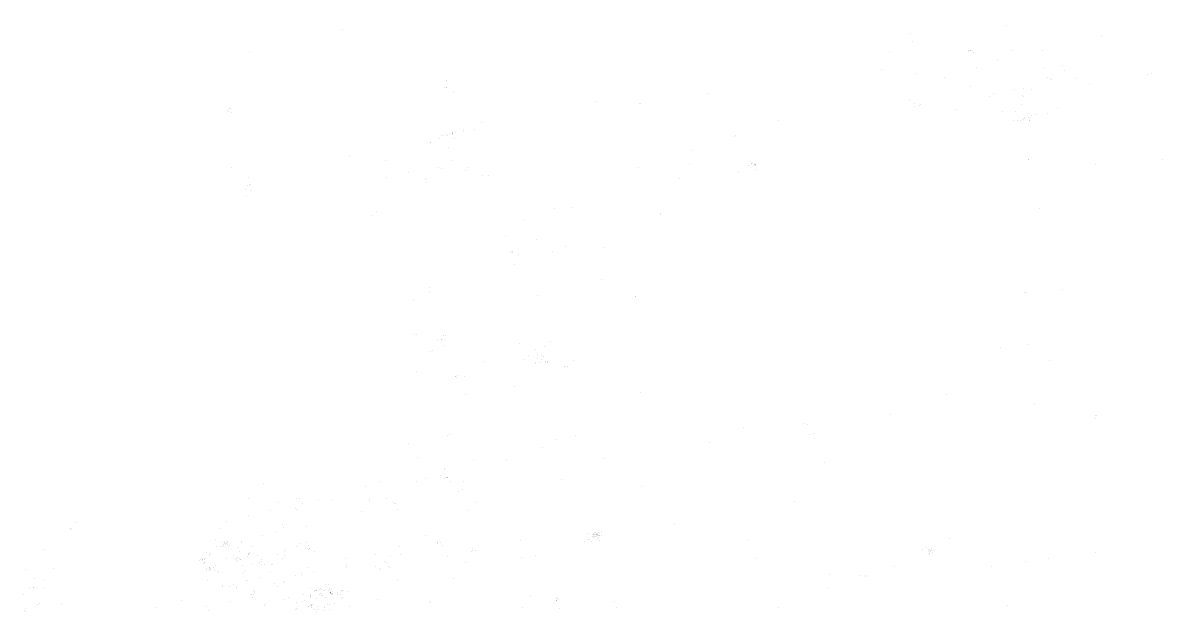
# Model space of a CAD drawing. Header units: millimetres. Extents: x -17065105 to 17100207, y -8720517 to 8710765.
# Drawn here: x 17219 to 2127299, y 5443356 to 6532912 of the extents above; entities that cross this region are included whole.
import ezdxf

# ---------------------------------------------------------------- set-up
doc = ezdxf.new("R2010")
doc.units = ezdxf.units.MM
doc.header["$PDMODE"] = 33
doc.header["$PDSIZE"] = -1
doc.layers.add('2020', color=6, linetype='Continuous')
doc.layers.add('ImageBW', color=255, linetype='Continuous')
picture_1 = doc.add_image_def('image1.jpg', size_in_pixel=(2058, 1050))

msp = doc.modelspace()

# ---------------------------------------------------------------- linework, layer by layer
at = {"layer": '2020'}
for p in [(607585, 6520759), (1835044, 6528033), (1658909, 6512417), (2011315, 6507967), (1620199, 6479637), (1662714, 6498412), (1765821, 6480045), (1766251, 6482167), (1767104, 6481949), (1768709, 6481606), (1768889, 6481355), (1772947, 6481797), (1846702, 6482652), (1902333, 6481528), (435794, 6477536), (1774451, 6477408), (1819564, 6465318), (1605582, 6446000), (1605582, 6446000), (1605582, 6446000), (1668262, 6438918), (1780726, 6450126), (1905655, 6450381), (1938739, 6454471), (1942277, 6444830), (2097243, 6438073), (2104305, 6439910), (800137, 6427152), (1720797, 6431208), (1769270, 6415800), (1910752, 6431984), (1917998, 6430882), (1917998, 6430882), (1917998, 6430882), (1917998, 6430882), (1917998, 6430882), (1917998, 6430882), (1918215, 6428512), (1918215, 6428512), (1965245, 6430003), (1989931, 6418747), (1989931, 6418747), (796300, 6412551), (800563, 6413758), (801166, 6414177), (813645, 6405828), (813645, 6405828), (1285004, 6401987), (1804265, 6396040), (1811407, 6403037), (1850510, 6410307), (1864888, 6397933), (1867002, 6412229), (1867047, 6396919), (1881713, 6410127), (400210, 6374481), (400578, 6374286), (400578, 6374286), (1078454, 6387891), (1157844, 6383299), (1159130, 6383396), (1655679, 6388576), (1664920, 6383553), (1666159, 6378268), (1666159, 6378268), (1666159, 6378268), (1666159, 6378268), (1666159, 6378268), (1666159, 6378268), (1666159, 6378268), (1675774, 6379752), (1675774, 6379752), (1676915, 6381372), (1740602, 6373091), (1863477, 6381396), (1929187, 6375165), (394708, 6371231), (397653, 6369521), (402677, 6367173), (1413522, 6352726), (1829246, 6368669), (1847946, 6351464), (1852992, 6369031), (1855748, 6351996), (1861724, 6352104), (1865238, 6355174), (1867537, 6354542), (1868918, 6357069), (1868918, 6357069), (1869063, 6356913), (1877287, 6357849), (1877287, 6357849), (1877287, 6357849), (1877287, 6357849), (1877287, 6357849), (1877287, 6357849), (1877287, 6357849), (1877287, 6357849), (1877287, 6357849), (1877287, 6357849), (1878138, 6353229), (1878138, 6353229), (1878138, 6353229), (1878387, 6352192), (1878387, 6352192), (1878387, 6352192), (1878387, 6352192), (1878387, 6352192), (1878387, 6352192), (1878387, 6352192), (1878387, 6352192), (1878387, 6352192), (1878387, 6352192), (1878387, 6352192), (1878387, 6352192), (1878387, 6352192), (1878387, 6352192), (1878387, 6352192), (1878387, 6352192), (1878387, 6352192), (1878387, 6352192), (1878387, 6352192), (1878387, 6352192), (1878387, 6352192), (1878387, 6352192), (1878387, 6352192), (1878387, 6352192), (1878387, 6352192), (1878387, 6352192), (1878472, 6352759), (1878472, 6352759), (1878472, 6352759), (1878879, 6354766), (1878879, 6354766), (1879370, 6358753), (1882906, 6362070), (1891798, 6364262), (1891798, 6364262), (1891798, 6364262), (1910747, 6365771), (1910747, 6365771), (811463, 6331141), (811463, 6331141), (811463, 6331141), (811463, 6331141), (811463, 6331141), (811463, 6331141), (811463, 6331141), (811463, 6331141), (811463, 6331141), (811463, 6331141), (811463, 6331141), (811463, 6331141), (831091, 6331200), (832380, 6336489), (852699, 6336381), (864400, 6348023), (771613, 6311521), (771783, 6310930), (788424, 6319700), (791593, 6323936), (791593, 6323936), (791593, 6323936), (791593, 6323936), (794893, 6325427), (801230, 6325829), (801230, 6325829), (801230, 6325829), (801230, 6325829), (801230, 6325829), (801230, 6325829), (801230, 6325829), (801230, 6325829), (801230, 6325829), (801230, 6325829), (801230, 6325829), (801230, 6325829), (801230, 6325829), (801230, 6325829), (801472, 6324436), (806586, 6328236), (810686, 6327848), (810686, 6327848), (810686, 6327848), (810686, 6327848), (810686, 6327848), (810686, 6327848), (810686, 6327848), (810686, 6327848), (810686, 6327848), (810686, 6327848), (810686, 6327848), (810686, 6327848), (810686, 6327848), (810686, 6327848), (810686, 6327848), (810686, 6327848), (810686, 6327848), (810686, 6327848), (810686, 6327848), (810686, 6327848), (810686, 6327848), (810686, 6327848), (810686, 6327848), (810686, 6327848), (810686, 6327848), (810686, 6327848), (810686, 6327848), (810686, 6327848), (810686, 6327848), (810686, 6327848), (810686, 6327848), (810686, 6327848), (810686, 6327848), (810686, 6327848), (810686, 6327848), (810686, 6327848), (810686, 6327848), (810686, 6327848), (810686, 6327848), (810686, 6327848), (810686, 6327848), (810686, 6327848), (810686, 6327848), (810686, 6327848), (810686, 6327848), (810686, 6327848), (811454, 6327485), (811593, 6329475), (811593, 6329475), (811709, 6326730), (811709, 6326730), (811709, 6326730), (811709, 6326730), (811709, 6326730), (811709, 6326730), (811709, 6326730), (811709, 6326730), (811709, 6326730), (811709, 6326730), (811709, 6326730), (811709, 6326730), (811709, 6326730), (811709, 6326730), (811709, 6326730), (811709, 6326730), (811709, 6326730), (811709, 6326730), (811709, 6326730), (811709, 6326730), (811709, 6326730), (811709, 6326730), (811709, 6326730), (811709, 6326730), (811709, 6326730), (811709, 6326730), (811709, 6326730), (811709, 6326730), (811709, 6326730), (811905, 6327603), (814746, 6318295), (817089, 6330161), (817089, 6330161), (1332622, 6322177), (1332622, 6322177), (1332622, 6322177), (1332622, 6322177), (1332622, 6322177), (1332622, 6322177), (1334045, 6323918), (804551, 6303018), (1252887, 6297773), (621137, 6287170), (621137, 6287170), (687835, 6278783), (687835, 6278783), (811552, 6277819), (1250199, 6270577), (1358260, 6269807), (1361670, 6277379), (1361670, 6277379), (1361670, 6277379), (1361670, 6277379), (1361670, 6277379), (1361670, 6277379), (1363801, 6272230), (1365190, 6272364), (1366798, 6274078), (1370408, 6270577), (1370568, 6271982), (1370740, 6268788), (1370740, 6268788), (1370740, 6268788), (1370740, 6268788), (1370740, 6268788), (1370740, 6268788), (1370740, 6268788), (1370740, 6268788), (1370740, 6268788), (1370740, 6268788), (1370740, 6268788), (1370740, 6268788), (1370740, 6268788), (1370740, 6268788), (1370740, 6268788), (1370740, 6268788), (1370740, 6268788), (1370740, 6268788), (1370740, 6268788), (1370740, 6268788), (1370740, 6268788), (1370740, 6268788), (1370740, 6268788), (1370740, 6268788), (1370973, 6269730), (1370973, 6269730), (1370973, 6269730), (1370973, 6269730), (1371236, 6271504), (1371596, 6270147), (1372137, 6270394), (1875668, 6280474), (1876834, 6280563), (1876834, 6280563), (1876834, 6280563), (1876834, 6280563), (1876834, 6280563), (1876834, 6280563), (1876834, 6280563), (1876834, 6280563), (1876834, 6280563), (2000764, 6271866), (2123553, 6279963), (403087, 6265675), (433927, 6247598), (688780, 6247544), (730815, 6256285), (784899, 6265655), (791436, 6264383), (791436, 6264383), (835929, 6260732), (838894, 6264527), (838894, 6264527), (867878, 6249869), (867878, 6249869), (877965, 6251313), (1155670, 6264864), (1231848, 6245982), (1339911, 6256995), (1374001, 6262376), (1374001, 6262376), (429028, 6225599), (431868, 6232691), (431868, 6232691), (431868, 6232691), (431868, 6232691), (431868, 6232691), (431868, 6232691), (431868, 6232691), (431868, 6232691), (431868, 6232691), (431868, 6232691), (431868, 6232691), (431868, 6232691), (431868, 6232691), (431868, 6232691), (431868, 6232691), (435624, 6232321), (436757, 6234788), (438043, 6234452), (438043, 6234452), (761111, 6244315), (763517, 6242793), (764303, 6237569), (431351, 6211407), (438896, 6223766), (671409, 6184525), (1000701, 6188946), (1031948, 6191106), (1896864, 6189254), (664527, 6176277), (942854, 6167162), (942854, 6167162), (942854, 6167162), (1195722, 6180090), (1195722, 6180090), (1196287, 6178789), (909284, 6140503), (966816, 6131753), (1019982, 6119361), (918913, 6109610), (921011, 6107869), (922740, 6109846), (922740, 6109846), (922740, 6109846), (922740, 6109846), (922740, 6109846), (922740, 6109846), (922740, 6109846), (923145, 6107890), (933447, 6105488), (997012, 6111056), (1090143, 6117068), (926722, 6086819), (1087581, 6057479), (768936, 6043912), (768936, 6043912), (768936, 6043912), (768936, 6043912), (768936, 6043912), (769685, 6036529), (1872155, 6035218), (1872155, 6035218), (1872155, 6035218), (1872155, 6035218), (1872155, 6035218), (1872155, 6035218), (1872155, 6035218), (1872155, 6035218), (1872155, 6035218), (1872155, 6035218), (1938629, 6039196), (738738, 6019660), (969275, 6029479), (1149245, 6027384), (1149344, 6027107), (1149344, 6027107), (1149344, 6027107), (1869661, 6034202), (1869661, 6034202), (741812, 5955954), (745552, 5956079), (794086, 5954735), (797722, 5954919), (797722, 5954919), (784548, 5947780), (790952, 5948091), (792070, 5948081), (794124, 5936605), (935826, 5940371), (965409, 5929704), (980770, 5935209), (992599, 5943711), (1824931, 5932349), (1877339, 5939045), (1877339, 5939045), (1877339, 5939045), (1877339, 5939045), (1877339, 5939045), (1877339, 5939045), (771435, 5925052), (774313, 5927716), (945405, 5910132), (945405, 5910132), (945405, 5910132), (951896, 5918307), (968471, 5919815), (969311, 5912073), (975390, 5911279), (976509, 5918408), (979362, 5915281), (979362, 5915281), (979362, 5915281), (979362, 5915281), (979362, 5915281), (979362, 5915281), (979362, 5915281), (979362, 5915281), (979362, 5915281), (1034443, 5909364), (1916143, 5908895), (744166, 5887803), (869758, 5906833), (964375, 5904067), (964375, 5904067), (964733, 5903524), (964733, 5903524), (964733, 5903524), (972870, 5905797), (983179, 5906823), (984344, 5905353), (987105, 5905546), (987105, 5905546), (987105, 5905546), (987105, 5905546), (987344, 5906935), (987344, 5906935), (987344, 5906935), (987344, 5906935), (987344, 5906935), (987344, 5906935), (987344, 5906935), (987344, 5906935), (987344, 5906935), (987344, 5906935), (987344, 5906935), (987344, 5906935), (987344, 5906935), (987344, 5906935), (987344, 5906935), (987839, 5907225), (1019038, 5896839), (1019129, 5898318), (1019129, 5898318), (1019129, 5898318), (1019129, 5898318), (1019129, 5898318), (1024099, 5897131), (816972, 5878320), (816972, 5878320), (817845, 5879082), (818090, 5876589), (821189, 5881328), (834392, 5878779), (836318, 5845169), (925916, 5861023), (925916, 5861023), (1159330, 5848559), (1159330, 5848559), (1725192, 5845572), (1887310, 5828119), (1621886, 5809239), (1621886, 5809239), (1621886, 5809239), (1621886, 5809239), (1999471, 5806772), (1999471, 5806772), (1999471, 5806772), (1999471, 5806772), (1999471, 5806772), (1999471, 5806772), (1999471, 5806772), (1999471, 5806772), (1999471, 5806772), (1999471, 5806772), (1999471, 5806772), (1999471, 5806772), (2002462, 5806378), (2002462, 5806378), (1348948, 5784254), (1462463, 5791957), (1468470, 5789445), (1999424, 5802041), (803059, 5769956), (803059, 5769956), (805226, 5771040), (1002394, 5762726), (1038603, 5769116), (1471405, 5771732), (1479740, 5773753), (1480140, 5763667), (729336, 5754701), (978463, 5748112), (1287633, 5756501), (746175, 5729410), (850994, 5723585), (911684, 5726132), (1093255, 5727046), (1499011, 5720631), (796855, 5707744), (797320, 5709252), (461320, 5680991), (676923, 5684867), (744585, 5685184), (762489, 5689797), (788731, 5695479), (796883, 5689827), (797801, 5691607), (797801, 5691607), (797801, 5691607), (797801, 5691607), (797801, 5691607), (797801, 5691607), (797801, 5691607), (797801, 5691607), (797801, 5691607), (797801, 5691607), (797801, 5691607), (797801, 5691607), (797801, 5691607), (797801, 5691607), (797801, 5691607), (797801, 5691607), (797801, 5691607), (797801, 5691607), (797801, 5691607), (797801, 5691607), (797801, 5691607), (797801, 5691607), (797801, 5691607), (797801, 5691607), (798311, 5691495), (800929, 5691956), (801781, 5693256), (801781, 5693256), (801781, 5693256), (801781, 5693256), (802409, 5692603), (802850, 5691556), (808083, 5685187), (832378, 5685787), (832378, 5685787), (1012793, 5688109), (650318, 5675923), (822642, 5667140), (830121, 5669254), (1161725, 5675283), (1161725, 5675283), (1161725, 5675283), (434406, 5653360), (489960, 5646582), (522081, 5635776), (523570, 5653657), (529495, 5652966), (535045, 5644832), (563393, 5650138), (588863, 5652412), (657455, 5651161), (658089, 5647218), (688742, 5653739), (702895, 5645281), (702895, 5645281), (702895, 5645281), (702895, 5645281), (702895, 5645281), (702895, 5645281), (702895, 5645281), (703708, 5645057), (703708, 5645057), (703708, 5645057), (703708, 5645057), (705515, 5643688), (853413, 5645237), (1443412, 5648451), (434795, 5621928), (474671, 5632016), (522636, 5633616), (643040, 5630396), (709737, 5633761), (840736, 5630596), (104535, 5598064), (104535, 5598064), (104535, 5598064), (104535, 5598064), (105119, 5597431), (107708, 5596940), (114584, 5608504), (382877, 5597555), (393999, 5610410), (497572, 5604519), (499370, 5599540), (541132, 5602032), (1222833, 5608044), (373832, 5577679), (386642, 5572011), (390962, 5573408), (390962, 5573408), (390962, 5573408), (390962, 5573408), (390972, 5572175), (393375, 5572984), (394743, 5572410), (394743, 5572410), (394743, 5572410), (394743, 5572410), (394743, 5572410), (394743, 5572410), (394743, 5572410), (394743, 5572410), (394743, 5572410), (394743, 5572410), (394743, 5572410), (394743, 5572410), (394743, 5572410), (395863, 5573880), (420776, 5572723), (422283, 5573318), (422283, 5573318), (459571, 5585799), (486906, 5589990), (486906, 5589990), (541350, 5572690), (762021, 5584439), (782951, 5570803), (784128, 5571745), (784128, 5571745), (784128, 5571745), (784128, 5571745), (784128, 5571745), (784128, 5571745), (784128, 5571745), (784536, 5571653), (789296, 5571550), (936427, 5575110), (1055863, 5573604), (1060745, 5588938), (1063430, 5577280), (1064822, 5577996), (1068608, 5574314), (1070053, 5583007), (1070933, 5586791), (1070933, 5586791), (1070933, 5586791), (1070933, 5586791), (1070933, 5586791), (1071998, 5586320), (1071998, 5586320), (1072560, 5581882), (1072619, 5584132), (1072711, 5589429), (1072714, 5585339), (1073292, 5586740), (1073292, 5586740), (1073310, 5587506), (1073310, 5587506), (1073310, 5587506), (1073958, 5582803), (1074224, 5590308), (1075762, 5591381), (1076547, 5583345), (1077334, 5587506), (1077334, 5587506), (1077334, 5587506), (1077482, 5588743), (1077535, 5586024), (1077535, 5586024), (1078421, 5583662), (1078421, 5583662), (1078421, 5583662), (1078491, 5586147), (1078491, 5586147), (1078491, 5586147), (1078491, 5586147), (1078745, 5584715), (1078802, 5587558), (1078961, 5586402), (1078961, 5586402), (1078961, 5586402), (1078961, 5586402), (1078961, 5586402), (1078961, 5586402), (1078961, 5586402), (1078961, 5586402), (1078961, 5586402), (1078961, 5586402), (1078961, 5586402), (1078961, 5586402), (1078961, 5586402), (1078961, 5586402), (1078961, 5586402), (1078961, 5586402), (1078961, 5586402), (1078961, 5586402), (1078961, 5586402), (1078961, 5586402), (1078961, 5586402), (1078961, 5586402), (1078961, 5586402), (1078961, 5586402), (1078961, 5586402), (1078961, 5586402), (1078961, 5586402), (1078961, 5586402), (1078961, 5586402), (1078961, 5586402), (1078961, 5586402), (1078961, 5586402), (1078961, 5586402), (1078961, 5586402), (1078961, 5586402), (1078961, 5586402), (1078961, 5586402), (1078973, 5580246), (1078973, 5580246), (1078973, 5580246), (1078973, 5580246), (1078973, 5580246), (1078973, 5580246), (1078973, 5580246), (1078973, 5580246), (1078973, 5580246), (1078973, 5580246), (1078973, 5580246), (1078973, 5580246), (1078973, 5580246), (1078973, 5580246), (1080196, 5587936), (1080251, 5588447), (1081307, 5581054), (1081307, 5581054), (1081316, 5584480), (1081489, 5584531), (1081924, 5590021), (1082444, 5576503), (1083330, 5585053), (1083737, 5585973), (1083743, 5589326), (1087056, 5591595), (1087056, 5591595), (1087723, 5585461), (1356229, 5575602), (1356229, 5575602), (1730034, 5578917), (57352, 5558478), (356910, 5552878), (363826, 5551288), (374883, 5565288), (383177, 5564398), (383177, 5564398), (383379, 5564192), (385504, 5567355), (385504, 5567355), (387412, 5564811), (388103, 5568700), (390913, 5569937), (391817, 5568651), (391991, 5565133), (392171, 5570292), (393137, 5569670), (396228, 5569094), (396228, 5569094), (398247, 5564903), (398247, 5564903), (398247, 5564903), (398247, 5564903), (398247, 5564903), (398247, 5564903), (398247, 5564903), (398247, 5564903), (398247, 5564903), (398247, 5564903), (398247, 5564903), (398247, 5564903), (398247, 5564903), (398247, 5564903), (398247, 5564903), (398247, 5564903), (398247, 5564903), (398247, 5564903), (398247, 5564903), (398247, 5564903), (398247, 5564903), (398247, 5564903), (398247, 5564903), (398247, 5564903), (398247, 5564903), (398247, 5564903), (398247, 5564903), (398247, 5564903), (398247, 5564903), (398247, 5564903), (398247, 5564903), (398247, 5564903), (398247, 5564903), (398247, 5564903), (398247, 5564903), (398247, 5564903), (398247, 5564903), (398247, 5564903), (398247, 5564903), (398247, 5564903), (398247, 5564903), (398247, 5564903), (398247, 5564903), (398247, 5564903), (398247, 5564903), (398247, 5564903), (398247, 5564903), (398247, 5564903), (398247, 5564903), (398247, 5564903), (398247, 5564903), (398247, 5564903), (398247, 5564903), (398247, 5564903), (398247, 5564903), (398247, 5564903), (398247, 5564903), (398247, 5564903), (398247, 5564903), (398247, 5564903), (398247, 5564903), (398247, 5564903), (398247, 5564903), (398247, 5564903), (398247, 5564903), (398247, 5564903), (398247, 5564903), (398247, 5564903), (398247, 5564903), (398247, 5564903), (398247, 5564903), (399487, 5567418), (399487, 5567418), (399487, 5567418), (399487, 5567418), (399487, 5567418), (399487, 5567418), (415885, 5563629), (417476, 5556148), (433715, 5552343), (434762, 5550663), (437159, 5551205), (437200, 5553327), (439375, 5563977), (439375, 5563977), (487488, 5550550), (500548, 5556213), (503254, 5558706), (503254, 5558706), (523784, 5565016), (523784, 5565016), (531480, 5570490), (545389, 5565793), (546040, 5560096), (547563, 5561429), (547809, 5560422), (547809, 5560422), (556643, 5555817), (556643, 5555817), (556643, 5555817), (669273, 5550049), (713763, 5564453), (714736, 5549700), (793842, 5566945), (846908, 5556195), (848863, 5560305), (848863, 5560305), (848863, 5560305), (848863, 5560305), (848863, 5560305), (848863, 5560305), (848863, 5560305), (848863, 5560305), (848863, 5560305), (848863, 5560305), (849055, 5556809), (853667, 5557833), (1680153, 5559839), (1687215, 5562749), (1690865, 5554790), (1691054, 5559505), (1692779, 5557801), (1693655, 5558857), (1694226, 5551737), (1694254, 5551271), (1694254, 5551271), (1694254, 5551271), (1694254, 5551271), (1695193, 5555805), (1695372, 5556983), (1695372, 5556983), (1695372, 5556983), (1695372, 5556983), (1695372, 5556983), (1695372, 5556983), (1695372, 5556983), (1695372, 5556983), (1695372, 5556983), (1695372, 5556983), (1695372, 5556983), (1695372, 5556983), (1695372, 5556983), (1695372, 5556983), (1695372, 5556983), (1695372, 5556983), (1695372, 5556983), (1695372, 5556983), (1695372, 5556983), (1695372, 5556983), (1695372, 5556983), (1695372, 5556983), (1695372, 5556983), (1695372, 5556983), (1695372, 5556983), (1695372, 5556983), (1695372, 5556983), (1695372, 5556983), (1695372, 5556983), (1695372, 5556983), (1696712, 5557772), (1696712, 5557772), (1696712, 5557772), (1696712, 5557772), (1696712, 5557772), (1697506, 5561044), (1698539, 5553159), (1702459, 5556937), (1999840, 5553224), (344687, 5539585), (344941, 5540713), (347239, 5541779), (348652, 5541234), (348652, 5541234), (348652, 5541234), (348652, 5541234), (348652, 5541234), (348652, 5541234), (348652, 5541234), (348652, 5541234), (348652, 5541234), (348987, 5539788), (348987, 5539788), (348987, 5539788), (349993, 5541590), (351403, 5534151), (352246, 5534500), (352246, 5534500), (352246, 5534500), (352246, 5534500), (352246, 5534500), (352246, 5534500), (352246, 5534500), (352246, 5534500), (352246, 5534500), (352246, 5534500), (352246, 5534500), (352246, 5534500), (352246, 5534500), (352246, 5534500), (352246, 5534500), (352246, 5534500), (352246, 5534500), (352246, 5534500), (352246, 5534500), (352246, 5534500), (352246, 5534500), (352246, 5534500), (352246, 5534500), (352246, 5534500), (352246, 5534500), (352246, 5534500), (352246, 5534500), (352246, 5534500), (352246, 5534500), (352843, 5540645), (352843, 5540645), (353275, 5541920), (353275, 5541920), (353728, 5535146), (353728, 5535146), (353728, 5535146), (353728, 5535146), (353728, 5535146), (353728, 5535146), (353728, 5535146), (353728, 5535146), (353728, 5535146), (353728, 5535146), (353728, 5535146), (354812, 5542445), (362326, 5549263), (362355, 5549270), (363105, 5548696), (373132, 5530415), (394438, 5542054), (406448, 5542558), (410374, 5540285), (410374, 5540285), (412688, 5537157), (412816, 5542906), (412816, 5542906), (412816, 5542906), (412816, 5542906), (413449, 5539657), (414108, 5544208), (418141, 5542022), (419719, 5540138), (419970, 5540074), (422747, 5528827), (433238, 5546872), (434882, 5549198), (441194, 5533508), (451037, 5548260), (455472, 5535586), (458412, 5537559), (458728, 5530679), (459300, 5540215), (463501, 5531075), (477367, 5531334), (478531, 5532176), (497033, 5542968), (501491, 5548695), (613192, 5542835), (616453, 5529444), (616453, 5529444), (616453, 5529444), (616453, 5529444), (616453, 5529444), (616453, 5529444), (616453, 5529444), (616453, 5529444), (616453, 5529444), (686082, 5537299), (689708, 5535546), (697693, 5546257), (697693, 5546257), (802618, 5546975), (836006, 5535802), (939797, 5544208), (964807, 5548850), (1373525, 5542184), (1629443, 5528593), (1871106, 5536249), (1913607, 5543490), (21303, 5521900), (74465, 5523863), (356602, 5524765), (356602, 5524765), (356602, 5524765), (356602, 5524765), (357376, 5519939), (357376, 5519939), (357376, 5519939), (357376, 5519939), (357376, 5519939), (357376, 5519939), (357376, 5519939), (357376, 5519939), (357376, 5519939), (357376, 5519939), (357376, 5519939), (357376, 5519939), (361485, 5520313), (361485, 5520313), (361909, 5524911), (361909, 5524911), (362404, 5526787), (362792, 5525072), (362881, 5522252), (363533, 5523145), (363851, 5524694), (370258, 5525635), (371809, 5519759), (377225, 5519441), (377225, 5519441), (378746, 5516001), (386223, 5515884), (425189, 5516285), (425820, 5507519), (428644, 5521270), (474302, 5517447), (522046, 5511005), (531771, 5517325), (532749, 5513722), (532749, 5513722), (532749, 5513722), (532749, 5513722), (542815, 5526270), (554575, 5517251), (616307, 5526802), (669013, 5528347), (677120, 5524628), (677980, 5522981), (693758, 5528306), (695294, 5525956), (1509135, 5512513), (1509135, 5512513), (1565978, 5511690), (1575376, 5508915), (1575376, 5508915), (1575376, 5508915), (1575376, 5508915), (1575376, 5508915), (1575376, 5508915), (1575376, 5508915), (1575376, 5508915), (1575391, 5510527), (1807223, 5527340), (30323, 5487339), (36725, 5488546), (36725, 5488546), (37835, 5488748), (39132, 5505868), (55332, 5504163), (57071, 5489190), (359542, 5501036), (386697, 5493219), (387135, 5490917), (387135, 5490917), (399531, 5491148), (406201, 5494745), (412277, 5490681), (412297, 5490655), (412297, 5490655), (412297, 5490655), (412297, 5490655), (412621, 5486875), (429526, 5501345), (429526, 5501345), (431853, 5501345), (455878, 5506804), (481640, 5497135), (487976, 5490701), (498643, 5499943), (500963, 5497310), (548228, 5488830), (567731, 5487709), (576766, 5493610), (579255, 5490477), (582856, 5494094), (585084, 5486400), (709153, 5504388), (709153, 5504388), (813420, 5506362), (1506662, 5488925), (17583, 5476746), (438247, 5476756), (439652, 5476021), (439652, 5476021), (441887, 5470458), (443568, 5476746), (444035, 5482563), (444035, 5482563), (445776, 5480951), (445776, 5480951), (445776, 5480951), (445776, 5480951), (445776, 5480951), (445776, 5480951), (446034, 5480274), (500620, 5467562), (507595, 5470518), (535930, 5476746), (548138, 5469861), (548241, 5473823), (548241, 5473823), (548983, 5475161), (549533, 5471951), (549759, 5474626), (555738, 5481529), (555738, 5481529), (557193, 5482846), (557193, 5482846), (557193, 5482846), (557977, 5483329), (560144, 5484090), (560540, 5468729), (560942, 5483607), (565053, 5485005), (565821, 5476713), (567734, 5477404), (568837, 5475040), (568898, 5477322), (568898, 5477322), (569790, 5485105), (571153, 5474976), (572338, 5484162), (574643, 5483709), (577093, 5471282), (582563, 5483596), (584779, 5484519), (584807, 5479832), (585384, 5480017), (585384, 5480017), (585384, 5480017), (585384, 5480017), (585384, 5480017), (585384, 5480017), (585384, 5480017), (585384, 5480017), (585384, 5480017), (585384, 5480017), (585417, 5478404), (585417, 5478404), (585417, 5478404), (585418, 5480171), (585418, 5480171), (585418, 5480171), (585418, 5480171), (585418, 5480171), (585418, 5480171), (585418, 5480171), (585418, 5480171), (585418, 5480171), (585418, 5480171), (585418, 5480171), (585418, 5480171), (585418, 5480171), (585418, 5480171), (585418, 5480171), (585418, 5480171), (585418, 5480171), (585418, 5480171), (585418, 5480171), (585418, 5480171), (585418, 5480171), (585491, 5479009), (585491, 5479009), (585772, 5480037), (586131, 5477562), (586579, 5481853), (587352, 5476838), (587352, 5476838), (587899, 5485317), (587986, 5485180), (588121, 5478402), (588975, 5476663), (589337, 5482033), (589624, 5478768), (589976, 5477014), (598542, 5480617), (598555, 5476730), (598555, 5476730), (604893, 5476128), (605447, 5483288), (605447, 5483288), (605447, 5483288), (605946, 5468214), (606030, 5481838), (608075, 5483843), (608473, 5469622), (609778, 5483843), (618053, 5481951), (672620, 5465935), (954889, 5473701), (1004457, 5470941), (1004596, 5467792), (1004632, 5465392), (1004632, 5465392), (1004632, 5465392), (1004632, 5465392), (1005404, 5468173), (1007541, 5467484), (1007541, 5467484), (21061, 5446780), (21061, 5446780), (21061, 5446780), (21279, 5450987), (23041, 5444131), (23041, 5444131), (40473, 5454406), (44442, 5458423), (48500, 5459864), (88019, 5457877), (262163, 5451975), (310762, 5465067), (310762, 5465067), (357105, 5452941), (360521, 5445853), (402041, 5463026), (463711, 5456561), (466637, 5459892), (520520, 5448615), (522273, 5461576), (522273, 5461576), (523000, 5450406), (525627, 5448584), (534438, 5463891), (537309, 5464199), (545623, 5454117), (545623, 5454117), (545623, 5454117), (545623, 5454117), (545623, 5454117), (545623, 5454117), (545623, 5454117), (545623, 5454117), (546225, 5454302), (546225, 5454302), (546225, 5454302), (546225, 5454302), (547953, 5455425), (547953, 5455425), (547953, 5455425), (547953, 5455425), (547953, 5455425), (547953, 5455425), (547953, 5455425), (547953, 5455425), (547953, 5455425), (547953, 5455425), (547953, 5455425), (547953, 5455425), (547953, 5455425), (547953, 5455425), (547953, 5455425), (547953, 5455425), (547953, 5455425), (548935, 5457195), (548935, 5457195), (550002, 5452726), (550002, 5452726), (550002, 5452726), (550002, 5452726), (550510, 5453859), (550510, 5453859), (550510, 5453859), (550510, 5453859), (550510, 5453859), (550510, 5453859), (550510, 5453859), (550510, 5453859), (550510, 5453859), (550510, 5453859), (550510, 5453859), (550510, 5453859), (550510, 5453859), (550510, 5453859), (550510, 5453859), (550510, 5453859), (550510, 5453859), (550510, 5453859), (550510, 5453859), (550510, 5453859), (550510, 5453859), (550510, 5453859), (550510, 5453859), (550510, 5453859), (550510, 5453859), (550510, 5453859), (550510, 5453859), (550510, 5453859), (550510, 5453859), (550510, 5453859), (550959, 5454828), (550959, 5454828), (550987, 5456785), (550987, 5456785), (551594, 5454813), (553309, 5458072), (553309, 5458072), (553309, 5458072), (555899, 5448120), (560695, 5445513), (561411, 5453200), (563901, 5447698), (574070, 5446183), (574135, 5453282), (575517, 5451521), (581052, 5456795), (581052, 5456795), (581052, 5456795), (581052, 5456795), (581052, 5456795), (581052, 5456795), (581052, 5456795), (583647, 5457877), (584338, 5448965), (592548, 5459895), (620471, 5453664), (769969, 5462614), (769969, 5462614), (770963, 5461234), (770963, 5461234), (770963, 5461234), (770963, 5461234), (770963, 5461234), (770963, 5461234), (770963, 5461234), (770963, 5461234), (770963, 5461234), (770963, 5461234), (770963, 5461234), (770963, 5461234), (770963, 5461234), (770963, 5461234), (770963, 5461234), (770963, 5461234), (770963, 5461234), (770963, 5461234), (770963, 5461234), (770963, 5461234), (770963, 5461234), (770963, 5461234), (770963, 5461234), (770963, 5461234), (770963, 5461234), (770963, 5461234), (770963, 5461234), (770963, 5461234), (770963, 5461234), (770963, 5461234), (770963, 5461234), (770963, 5461234), (770963, 5461234), (770963, 5461234), (770963, 5461234), (770963, 5461234), (770963, 5461234), (770963, 5461234), (770963, 5461234), (770963, 5461234), (770963, 5461234), (770963, 5461234), (770963, 5461234), (770963, 5461234), (770963, 5461234), (770963, 5461234), (770963, 5461234), (770963, 5461234), (770963, 5461234), (770963, 5461234), (770963, 5461234), (770963, 5461234), (770963, 5461234), (770963, 5461234), (770963, 5461234), (770963, 5461234), (770963, 5461234), (770963, 5461234), (770963, 5461234), (770963, 5461234), (770963, 5461234), (770963, 5461234), (770963, 5461234), (770963, 5461234), (770963, 5461234), (770963, 5461234), (770963, 5461234), (770963, 5461234), (770963, 5461234), (770963, 5461234), (770963, 5461234), (770963, 5461234), (770963, 5461234), (770963, 5461234), (770963, 5461234), (770963, 5461234), (770963, 5461234), (770963, 5461234), (770963, 5461234), (770963, 5461234), (770963, 5461234), (770963, 5461234), (770963, 5461234), (770963, 5461234), (770963, 5461234), (770963, 5461234), (770963, 5461234), (770963, 5461234), (770963, 5461234), (770963, 5461234), (770963, 5461234), (770963, 5461234), (770963, 5461234), (770963, 5461234), (770963, 5461234), (770963, 5461234), (770963, 5461234), (770963, 5461234), (770963, 5461234), (770963, 5461234), (770963, 5461234), (770963, 5461234), (770963, 5461234), (770963, 5461234), (770963, 5461234), (770963, 5461234), (770963, 5461234), (770963, 5461234), (770963, 5461234), (770963, 5461234), (770963, 5461234), (770963, 5461234), (770963, 5461234), (770963, 5461234), (770963, 5461234), (770963, 5461234), (770963, 5461234), (941301, 5451627), (1003498, 5465013), (1004613, 5464189), (1004613, 5464189), (1009199, 5450779), (1110482, 5462834), (1115598, 5452552), (1413497, 5452386), (1838293, 5454795), (1838293, 5454795), (1838293, 5454795), (1838293, 5454795), (1838293, 5454795), (1838293, 5454795)]:
    msp.add_point(p, dxfattribs=at)

# ---------------------------------------------------------------- pictures from other files: only their frames are drawn
at = {"layer": 'ImageBW'}
image = msp.add_image(picture_1, insert=(-17065105, -8720517), size_in_units=(34165312, 17431282), dxfattribs=at)
image.dxf.flags = 7

doc.saveas('drawing.dxf')
